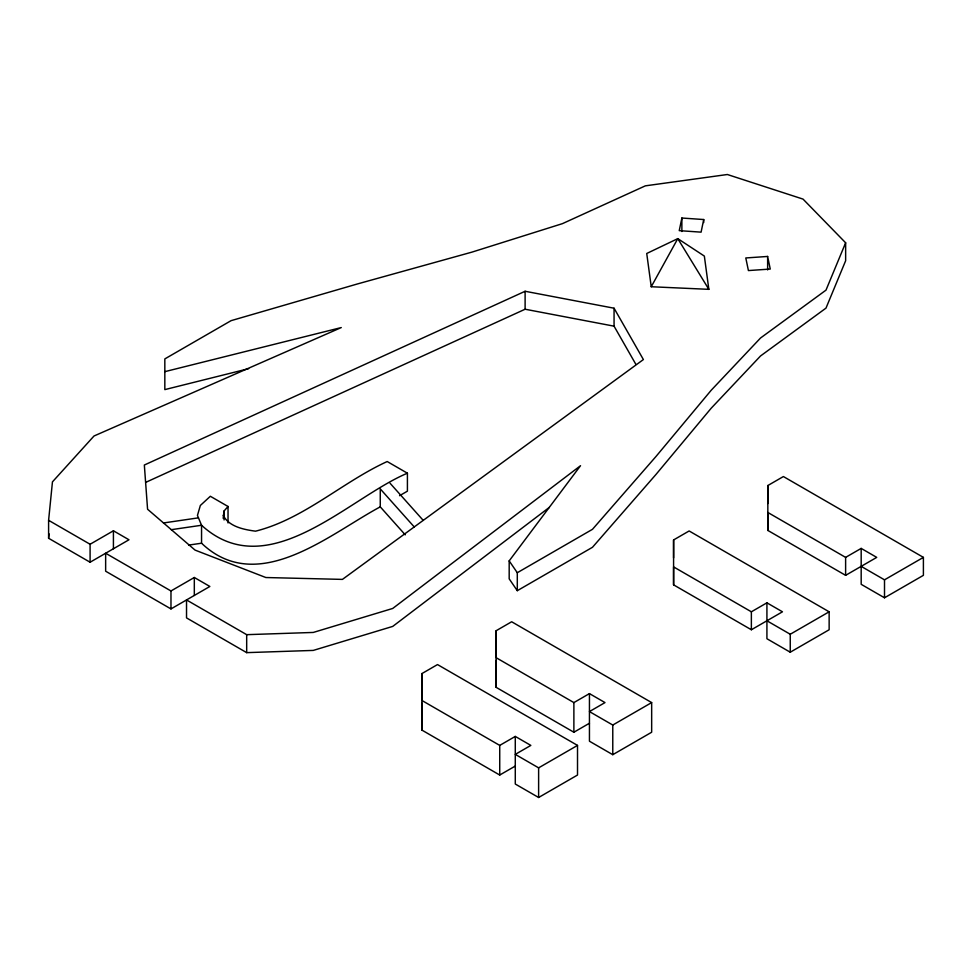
<?xml version="1.0" encoding="UTF-8"?>
<svg xmlns="http://www.w3.org/2000/svg" width="972" height="972" viewBox="0 0 972 972"><rect width="100%" height="100%" fill="white"/><g stroke="black" fill="none" stroke-linecap="round" stroke-linejoin="round"><path stroke-width="1.46" d="M515.282 766.058L499.73 775.036L421.957 730.13L421.957 703.193M577.514 745.403L437.509 664.569L421.957 673.56L421.957 700.496L499.73 745.403L515.282 736.424L530.846 745.403L515.282 754.381L538.622 767.856L577.514 745.403L577.514 775.036L538.622 797.49L515.282 784.027L515.282 736.424M589.445 723.241L573.881 732.232L496.109 687.326L496.109 660.377M651.665 702.586L511.661 621.764L496.109 630.743L496.109 657.679L573.881 702.586L589.445 693.607L604.997 702.586L589.445 711.577L612.773 725.039L651.665 702.586L651.665 732.232L612.773 754.685L589.445 741.211L589.445 693.607M673.584 584.852L673.584 539.946L689.136 530.967L829.14 611.801L829.14 629.759L790.248 652.212L766.92 638.738L766.92 602.822L751.368 611.801L673.584 566.895L673.584 584.852L751.368 629.759L782.472 611.801L766.92 602.822M767.844 530.433L767.844 485.526L783.396 476.547L923.4 557.381L923.4 575.339L884.508 597.792L861.18 584.318L861.18 548.402L845.616 557.381L767.844 512.475L767.844 530.433L845.616 575.339L876.732 557.381L861.18 548.402M48.6 520.312L90.092 544.259L113.42 530.785L128.972 539.776L90.092 562.229L48.6 538.269L48.6 520.312L52.452 481.869L94.029 435.991L341.269 327.564L164.827 371.656M48.6 538.269L49.05 533.835M223.183 518.319L224.07 510.98L228.031 506.485L210.341 496.267L200.341 505.489L197.45 515.439L201.556 525.257L201.556 543.214C257.726 596.747 329.265 534.236 379.955 507.02M681.87 218.032L679.246 230.643L701.091 232.15L703.716 219.538L681.87 218.032L681.87 231.506M845.64 242.793L825.993 290.142L760.529 338.013L711.2 390.258L656.027 456.439L592.483 529.315L517.298 572.727L517.298 590.684L592.483 547.285L656.027 474.397L711.2 408.216L760.529 355.971L825.993 308.112L845.64 260.751L845.64 242.793L803.03 199.102L727.36 174.51L645.347 185.846L562.436 223.645L471.942 252.125L357.319 283.982L231.081 320.663L164.827 358.911L164.827 389.614L248.638 368.68M651.24 286.74L677.788 238.638L704.348 256.086L708.843 289.34L651.24 286.74L646.732 253.485L677.788 238.638L708.843 289.34M517.298 590.684L509.182 578.85L509.182 560.88L580.527 465.697L392.737 608.448L313.263 632.444L246.681 634.667L186.527 599.943L186.527 617.9L246.681 652.637L313.263 650.414L392.737 626.405L549.229 507.457M170.975 590.964L194.315 577.49L209.867 586.468L170.975 608.922L105.644 571.208L105.644 553.238L170.975 590.964L170.975 608.922M399.565 495.696L407.414 491.164L407.414 473.206C348.559 497.834 268.029 586.055 201.556 525.257L171.327 529.679M766.92 620.78L790.248 634.254L829.14 611.801M861.18 566.36L884.508 579.834L923.4 557.381M525.111 291.272L144.342 465.029L147.574 509.243L195.068 550.103L265.854 577.526L342.423 579.397L643.391 359.555L614.061 308.209L525.111 291.272L525.111 309.23L145.715 482.367M163.515 522.96L198.458 517.845M188.592 545.11L201.556 543.214M767.637 256.45L745.791 257.957L748.416 270.568L770.249 269.062L767.637 256.45L767.637 269.924M525.111 309.23L614.061 326.167L635.87 364.354M407.414 473.206L387.196 461.53C342.423 482.003 303.847 519.084 255.539 531.174C243.936 529.619 228.918 526.715 223.183 515.318M390.051 483.23L423.221 520.372M414.242 526.946L380.259 488.88L380.259 506.849L405.239 534.831M509.182 560.88L517.298 572.727M884.508 579.834L884.508 597.792M845.616 557.381L845.616 575.339M790.248 634.254L790.248 652.212M767.844 485.526L767.844 503.496M751.368 611.801L751.368 629.759M703.716 219.538L703.716 222.539M673.584 539.946L673.584 557.916M614.061 308.209L614.061 326.167M612.773 725.039L612.773 754.685M573.881 702.586L573.881 732.232M538.622 767.856L538.622 797.49M499.73 745.403L499.73 775.036M496.109 630.743L496.109 687.326M421.957 673.56L421.957 730.13M246.681 634.667L246.681 652.637M228.031 506.485L228.031 522.948M224.07 510.98L224.07 519.959M194.315 577.49L194.315 595.447M113.42 530.785L113.42 548.755M90.092 544.259L90.092 562.229"/></g></svg>
